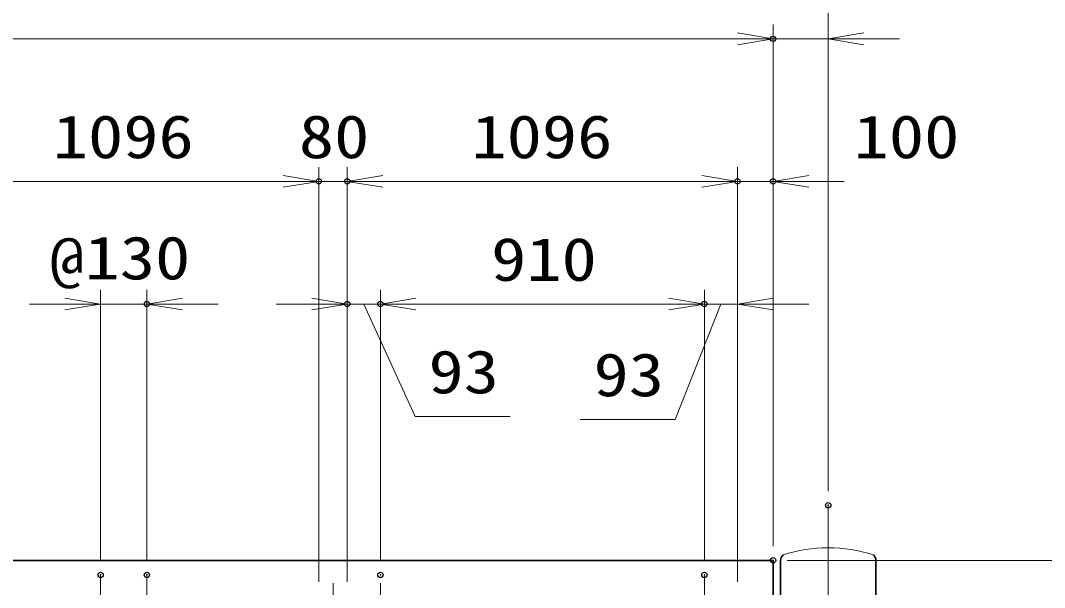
# Model space of a CAD drawing. Units: millimetres at full size. Extents: x -11880 to 11880, y -8400 to 8400.
# Drawn here: x 3734 to 6611, y 718 to 2309 of the extents above; entities that cross this region are included whole.
import ezdxf
from ezdxf.enums import TextEntityAlignment as Align

# ---------------------------------------------------------------- set-up
doc = ezdxf.new("R2010")
doc.units = ezdxf.units.MM
doc.header["$LTSCALE"] = 30
doc.header["$PDMODE"] = 32
doc.header["$PDSIZE"] = 15
doc.linetypes.add('USER1', pattern=[18, 12, -1.5, 3, -1.5])
for name, color, linetype, lineweight in [('0-1_外形線', 7, 'Continuous', 35), ('0-2_軸線', 200, 'USER1', 15), ('0-4_寸法線', 4, 'Continuous', 18), ('0-5_0', 7, 'Continuous', 18)]:
    doc.layers.add(name, color=color, linetype=linetype, lineweight=lineweight)
doc.layers.add('0-6_Defpoints', color=7, linetype='Continuous')
doc.styles.add('ＭＳ ゴシック', font='')
doc.styles.get('ＭＳ ゴシック').set_extended_font_data('MS Gothic')

# ---------------------------------------------------------------- blocks, each defined once
blk = doc.blocks.new('_Open')
at = {"layer": '0-5_0', "color": 4}
blk.add_line((-30, 5), (0, 0), dxfattribs=at)
blk.add_lwpolyline([(-30, -5), (0, 0), (-30, 0)], dxfattribs=at)

msp = doc.modelspace()

# ---------------------------------------------------------------- linework, layer by layer
at = {"layer": '0-1_外形線'}
for p, q in [((5848.17, 793.84), (5848.17, 693.84)), ((5869.47, -686.16), (5869.47, 793.84)), ((6136.87, 793.84), (6136.87, -981.16))]:
    msp.add_line(p, q, dxfattribs=at)
msp.add_lwpolyline([(5848.17, 793.84), (-151.83, 793.84), (-151.83, -73.66)], dxfattribs=at)
for centre, start, end in [((5889.47, 793.84), 131.40962, 180), ((6116.87, 793.84), 0, 48.59038)]:
    msp.add_arc(centre, 20, start, end, dxfattribs=at)
at = {"layer": '0-2_軸線'}
for p, q in [((6003.17, 948.41), (6003.17, -1885.63)), ((3959.17, 752.84), (3959.17, -845.16)), ((4089.17, 752.84), (4089.17, -845.16)), ((4612.17, -845.16), (4612.17, 752.84)), ((4745.17, -845.16), (4745.17, 752.84)), ((5655.17, 752.84), (5655.17, -845.16))]:
    msp.add_line(p, q, dxfattribs=at)
at = {"layer": '0-4_寸法線'}
for p, q in [((6003.17, 988.41), (6003.17, 2640.98)), ((5848.17, 833.84), (5848.17, 2297.57)), ((5848.17, 833.84), (5848.17, 2297.57)), ((6003.17, 988.41), (6003.17, 2297.57)), ((-151.83, 2257.57), (5848.17, 2257.57)), ((5748.17, 2257.57), (5648.17, 2257.57)), ((6003.17, 2257.57), (5848.17, 2257.57)), ((6103.17, 2257.57), (6203.17, 2257.57)), ((4572.17, 733.84), (4572.17, 1897.57)), ((4572.17, 733.84), (4572.17, 1897.57)), ((4652.17, 733.84), (4652.17, 1897.57)), ((4652.17, 733.84), (4652.17, 1897.57)), ((5748.17, 733.84), (5748.17, 1897.57)), ((5748.17, 733.84), (5748.17, 1897.57)), ((5848.17, 833.84), (5848.17, 1897.57)), ((3476.17, 1857.57), (4572.17, 1857.57)), ((4472.17, 1857.57), (4372.17, 1857.57)), ((4572.17, 1857.57), (4652.17, 1857.57)), ((4652.17, 1857.57), (5748.17, 1857.57)), ((4752.17, 1857.57), (4852.17, 1857.57)), ((5648.17, 1857.57), (5548.17, 1857.57)), ((5748.17, 1857.57), (5848.17, 1857.57)), ((5948.17, 1857.57), (6048.17, 1857.57)), ((3959.17, 792.84), (3959.17, 1553.32)), ((4089.17, 792.84), (4089.17, 1553.32)), ((4652.17, 733.84), (4652.17, 1553.32)), ((4745.17, 792.84), (4745.17, 1553.32)), ((4745.17, 792.84), (4745.17, 1553.32)), ((5655.17, 792.84), (5655.17, 1553.32)), ((5655.17, 792.84), (5655.17, 1553.32)), ((5748.17, 733.84), (5748.17, 1553.32)), ((3859.17, 1513.32), (3759.17, 1513.32)), ((3959.17, 1513.32), (4089.17, 1513.32)), ((4189.17, 1513.32), (4289.17, 1513.32)), ((4552.17, 1513.32), (4452.17, 1513.32)), ((4745.17, 1513.32), (4652.17, 1513.32)), ((5655.17, 1513.32), (4745.17, 1513.32)), ((4845.17, 1513.32), (4945.17, 1513.32)), ((5555.17, 1513.32), (5455.17, 1513.32)), ((5748.17, 1513.32), (5655.17, 1513.32)), ((5848.17, 1513.32), (5948.17, 1513.32)), ((5888.17, 793.84), (7840.4, 793.84)), ((5888.17, 793.84), (8240.4, 793.84)), ((5888.17, 793.84), (8640.4, 793.84))]:
    msp.add_line(p, q, dxfattribs=at)
for points in [[(4698.67, 1513.32), (4842.62, 1197.42), (5109.82, 1197.42)], [(5701.67, 1513.32), (5573.49, 1189.34), (5306.29, 1189.34)]]:
    msp.add_lwpolyline(points, dxfattribs=at)
at = {"layer": '0-5_0'}
msp.add_arc((6003.17, 416.07), 412.77, 72.0912, 107.9088, dxfattribs=at)
at = {"layer": '0-6_Defpoints'}
for p in [(5848.17, 2257.57), (4572.17, 1857.57), (4652.17, 1857.57), (5748.17, 1857.57), (5848.17, 1857.57), (4089.17, 1513.32), (4652.17, 1513.32), (4745.17, 1513.32), (5655.17, 1513.32), (6003.17, 948.41), (5848.17, 793.84), (5848.17, 793.84), (3959.17, 752.84), (4089.17, 752.84), (4745.17, 752.84), (5655.17, 752.84)]:
    msp.add_point(p, dxfattribs=at)

# ---------------------------------------------------------------- block references
at = {"layer": '0-4_寸法線', "xscale": 3.333333, "yscale": 3.333333}
for p in [(5848.17, 2257.57), (5848.17, 2257.57), (4572.17, 1857.57), (4572.17, 1857.57), (5748.17, 1857.57), (5748.17, 1857.57), (3959.17, 1513.32), (4652.17, 1513.32), (5655.17, 1513.32), (5655.17, 1513.32)]:
    msp.add_blockref('_Open', p, dxfattribs=at)
at = {"layer": '0-4_寸法線', "xscale": 3.333333, "yscale": 3.333333, "rotation": 180}
for p in [(6003.17, 2257.57), (4652.17, 1857.57), (4652.17, 1857.57), (5848.17, 1857.57), (4089.17, 1513.32), (4745.17, 1513.32), (4745.17, 1513.32), (5748.17, 1513.32)]:
    msp.add_blockref('_Open', p, dxfattribs=at)

# ---------------------------------------------------------------- texts
at = {"layer": '0-4_寸法線', "color": 254, "style": 'ＭＳ ゴシック', "width": 1.2}
for s, p in [('1096', (3824.97, 1886.25)), ('80', (4516.17, 1886.25)), ('1096', (5000.97, 1886.25)), ('100', (6074.52, 1886.25)), ('@130', (3815.37, 1546.01)), ('910', (5056.17, 1542.01)), ('93', (4880.22, 1226.11)), ('93', (5343.89, 1218.02))]:
    msp.add_text(s, height=121.2, dxfattribs=at).set_placement(p, align=Align.BOTTOM_LEFT)

doc.saveas('drawing.dxf')
